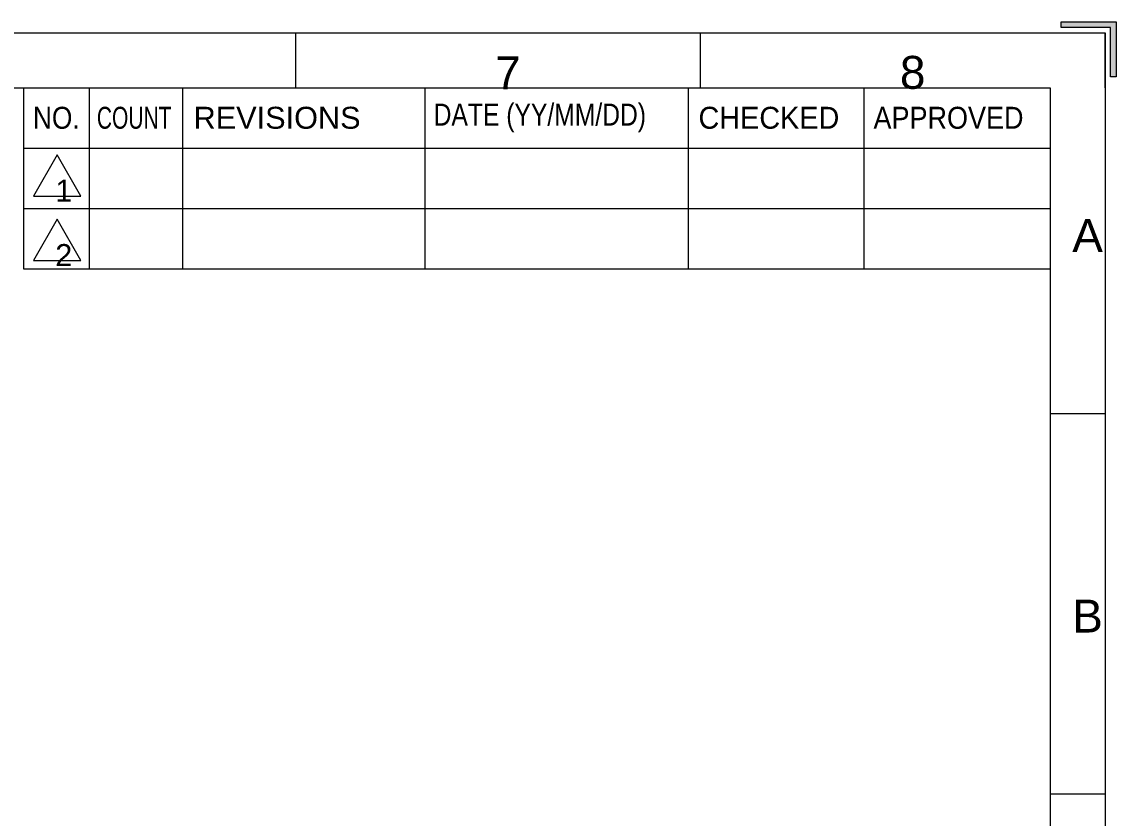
# Model space of a CAD drawing. Header units: millimetres. Extents: x 2151 to 2745, y 1423 to 1843.
# Drawn here: x 2545.6 to 2745, y 1697.5 to 1842.6 of the extents above; entities that cross this region are included whole.
import ezdxf

# ---------------------------------------------------------------- set-up
doc = ezdxf.new("R2010")
doc.units = ezdxf.units.MM
doc.layers.add('6', color=7, linetype='Continuous', true_color=0xffffff)
doc.styles.add('Arial Unicode MS', font='ARIALUNI.ttf')

# ---------------------------------------------------------------- blocks, each defined once
blk = doc.blocks.new('IDSYMBOL0')
at = {"layer": '6', "color": 3, "linetype": 'Continuous', "lineweight": 13, "insert": (378.84, 375.51), "char_height": 4, "attachment_point": 7, "line_spacing_factor": 1.069626, "style": 'Arial Unicode MS'}
blk.add_mtext('\\W1.0000;2', dxfattribs=at)
blk = doc.blocks.new('IDSYMBOL1')
at = {"layer": '6', "color": 3, "linetype": 'Continuous', "lineweight": 13, "insert": (378.84, 387.24), "char_height": 4, "attachment_point": 7, "line_spacing_factor": 1.069626, "style": 'Arial Unicode MS'}
blk.add_mtext('\\W1.0000;1', dxfattribs=at)
blk = doc.blocks.new('TabularNote1')
at = {"layer": '6', "color": 152, "linetype": 'Continuous', "lineweight": 18}
for p, q in [((394.87, 408), (406.87, 408)), ((394.87, 408), (394.87, 397)), ((406.87, 408), (406.87, 397)), ((406.87, 408), (423.87, 408)), ((423.87, 408), (423.87, 397)), ((423.87, 408), (468, 408)), ((468, 408), (468, 397)), ((468, 408), (516, 408)), ((516, 408), (516, 397)), ((516, 408), (548, 408)), ((548, 408), (548, 397)), ((548, 408), (582, 408)), ((582, 408), (582, 397)), ((394.87, 397), (406.87, 397)), ((394.87, 397), (394.87, 386)), ((406.87, 397), (423.87, 397)), ((406.87, 397), (406.87, 386)), ((423.87, 397), (468, 397)), ((423.87, 397), (423.87, 386)), ((468, 397), (516, 397)), ((468, 397), (468, 386)), ((516, 397), (548, 397)), ((516, 397), (516, 386)), ((548, 397), (582, 397)), ((548, 397), (548, 386)), ((582, 397), (582, 386)), ((394.87, 386), (406.87, 386)), ((394.87, 386), (394.87, 375)), ((406.87, 386), (423.87, 386)), ((406.87, 386), (406.87, 375)), ((423.87, 386), (468, 386)), ((423.87, 386), (423.87, 375)), ((468, 386), (516, 386)), ((468, 386), (468, 375)), ((516, 386), (548, 386)), ((516, 386), (516, 375)), ((548, 386), (582, 386)), ((548, 386), (548, 375)), ((582, 386), (582, 375)), ((394.87, 375), (406.87, 375)), ((406.87, 375), (423.87, 375)), ((423.87, 375), (468, 375)), ((468, 375), (516, 375)), ((516, 375), (548, 375)), ((548, 375), (582, 375))]:
    blk.add_line(p, q, dxfattribs=at)
at = {"layer": '6', "color": 3, "linetype": 'Continuous', "lineweight": 13, "char_height": 4, "attachment_point": 4, "line_spacing_factor": 1.069626, "style": 'Arial Unicode MS'}
for s, insert in [('\\W0.8045;DATE (YY/MM/DD)', (469.63, 402.5)), ('\\W0.8575;NO.', (396.61, 402.5)), ('\\W0.6845;COUNT', (408.26, 402.5)), ('\\W1.0000;REVISIONS', (425.89, 402.5)), ('\\W0.9393;CHECKED', (517.9, 402.5)), ('\\W0.8803;APPROVED', (549.79, 402.5))]:
    blk.add_mtext(s, dxfattribs=dict(at, insert=insert))

msp = doc.modelspace()

# ---------------------------------------------------------------- hatches: boundary and pattern name
at = {"linetype": 'Continuous', "lineweight": 13}
msp.add_hatch(color=256, dxfattribs=at).paths.add_polyline_path([(2744.961, 1842.603), (2744.961, 1832.603), (2743.961, 1832.603), (2743.961, 1841.603), (2734.961, 1841.603), (2734.961, 1842.603)], flags=0)

# ---------------------------------------------------------------- linework, layer by layer
at = {"linetype": 'Continuous', "lineweight": 18}
for p, q in [((2734.961, 1842.603), (2744.961, 1842.603)), ((2734.961, 1841.603), (2734.961, 1842.603)), ((2744.961, 1842.603), (2744.961, 1832.603)), ((2152.961, 1840.603), (2742.961, 1840.603)), ((2595.461, 1830.603), (2595.461, 1840.603)), ((2669.211, 1830.603), (2669.211, 1840.603)), ((2732.961, 1840.603), (2742.961, 1840.603)), ((2743.961, 1841.603), (2734.961, 1841.603)), ((2742.961, 1840.603), (2742.961, 1424.603)), ((2742.961, 1830.603), (2742.961, 1840.603)), ((2743.961, 1832.603), (2743.961, 1841.603)), ((2744.961, 1832.603), (2743.961, 1832.603)), ((2162.961, 1830.603), (2732.961, 1830.603)), ((2732.961, 1830.603), (2732.961, 1434.603)), ((2732.961, 1771.27), (2742.961, 1771.27)), ((2732.961, 1701.937), (2742.961, 1701.937))]:
    msp.add_line(p, q, dxfattribs=at)
at = {"linetype": 'Continuous', "lineweight": 13}
for p, q in [((2551.99, 1818.368), (2547.66, 1810.868)), ((2556.32, 1810.868), (2551.99, 1818.368)), ((2547.66, 1810.868), (2556.32, 1810.868)), ((2551.99, 1806.642), (2547.66, 1799.142)), ((2556.32, 1799.142), (2551.99, 1806.642)), ((2547.66, 1799.142), (2556.32, 1799.142))]:
    msp.add_line(p, q, dxfattribs=at)

# ---------------------------------------------------------------- block references
at = {"linetype": 'Continuous', "lineweight": 18}
msp.add_blockref('TabularNote1', (2150.961, 1422.603), dxfattribs=at)
at = {"linetype": 'Continuous', "lineweight": 13}
for name in ['IDSYMBOL1', 'IDSYMBOL0']:
    msp.add_blockref(name, (2172.8, 1422.603), dxfattribs=at)

# ---------------------------------------------------------------- texts
at = {"linetype": 'Continuous', "lineweight": 13, "char_height": 6, "attachment_point": 7, "line_spacing_factor": 1.069626, "style": 'Arial Unicode MS'}
for s, insert in [('\\W1.0000;7', (2631.805, 1830.332)), ('\\W1.0000;8', (2705.555, 1830.318)), ('\\W1.0000;A', (2736.966, 1800.665)), ('\\W1.0000;B', (2736.966, 1731.332))]:
    msp.add_mtext(s, dxfattribs=dict(at, insert=insert))

doc.saveas('drawing.dxf')
